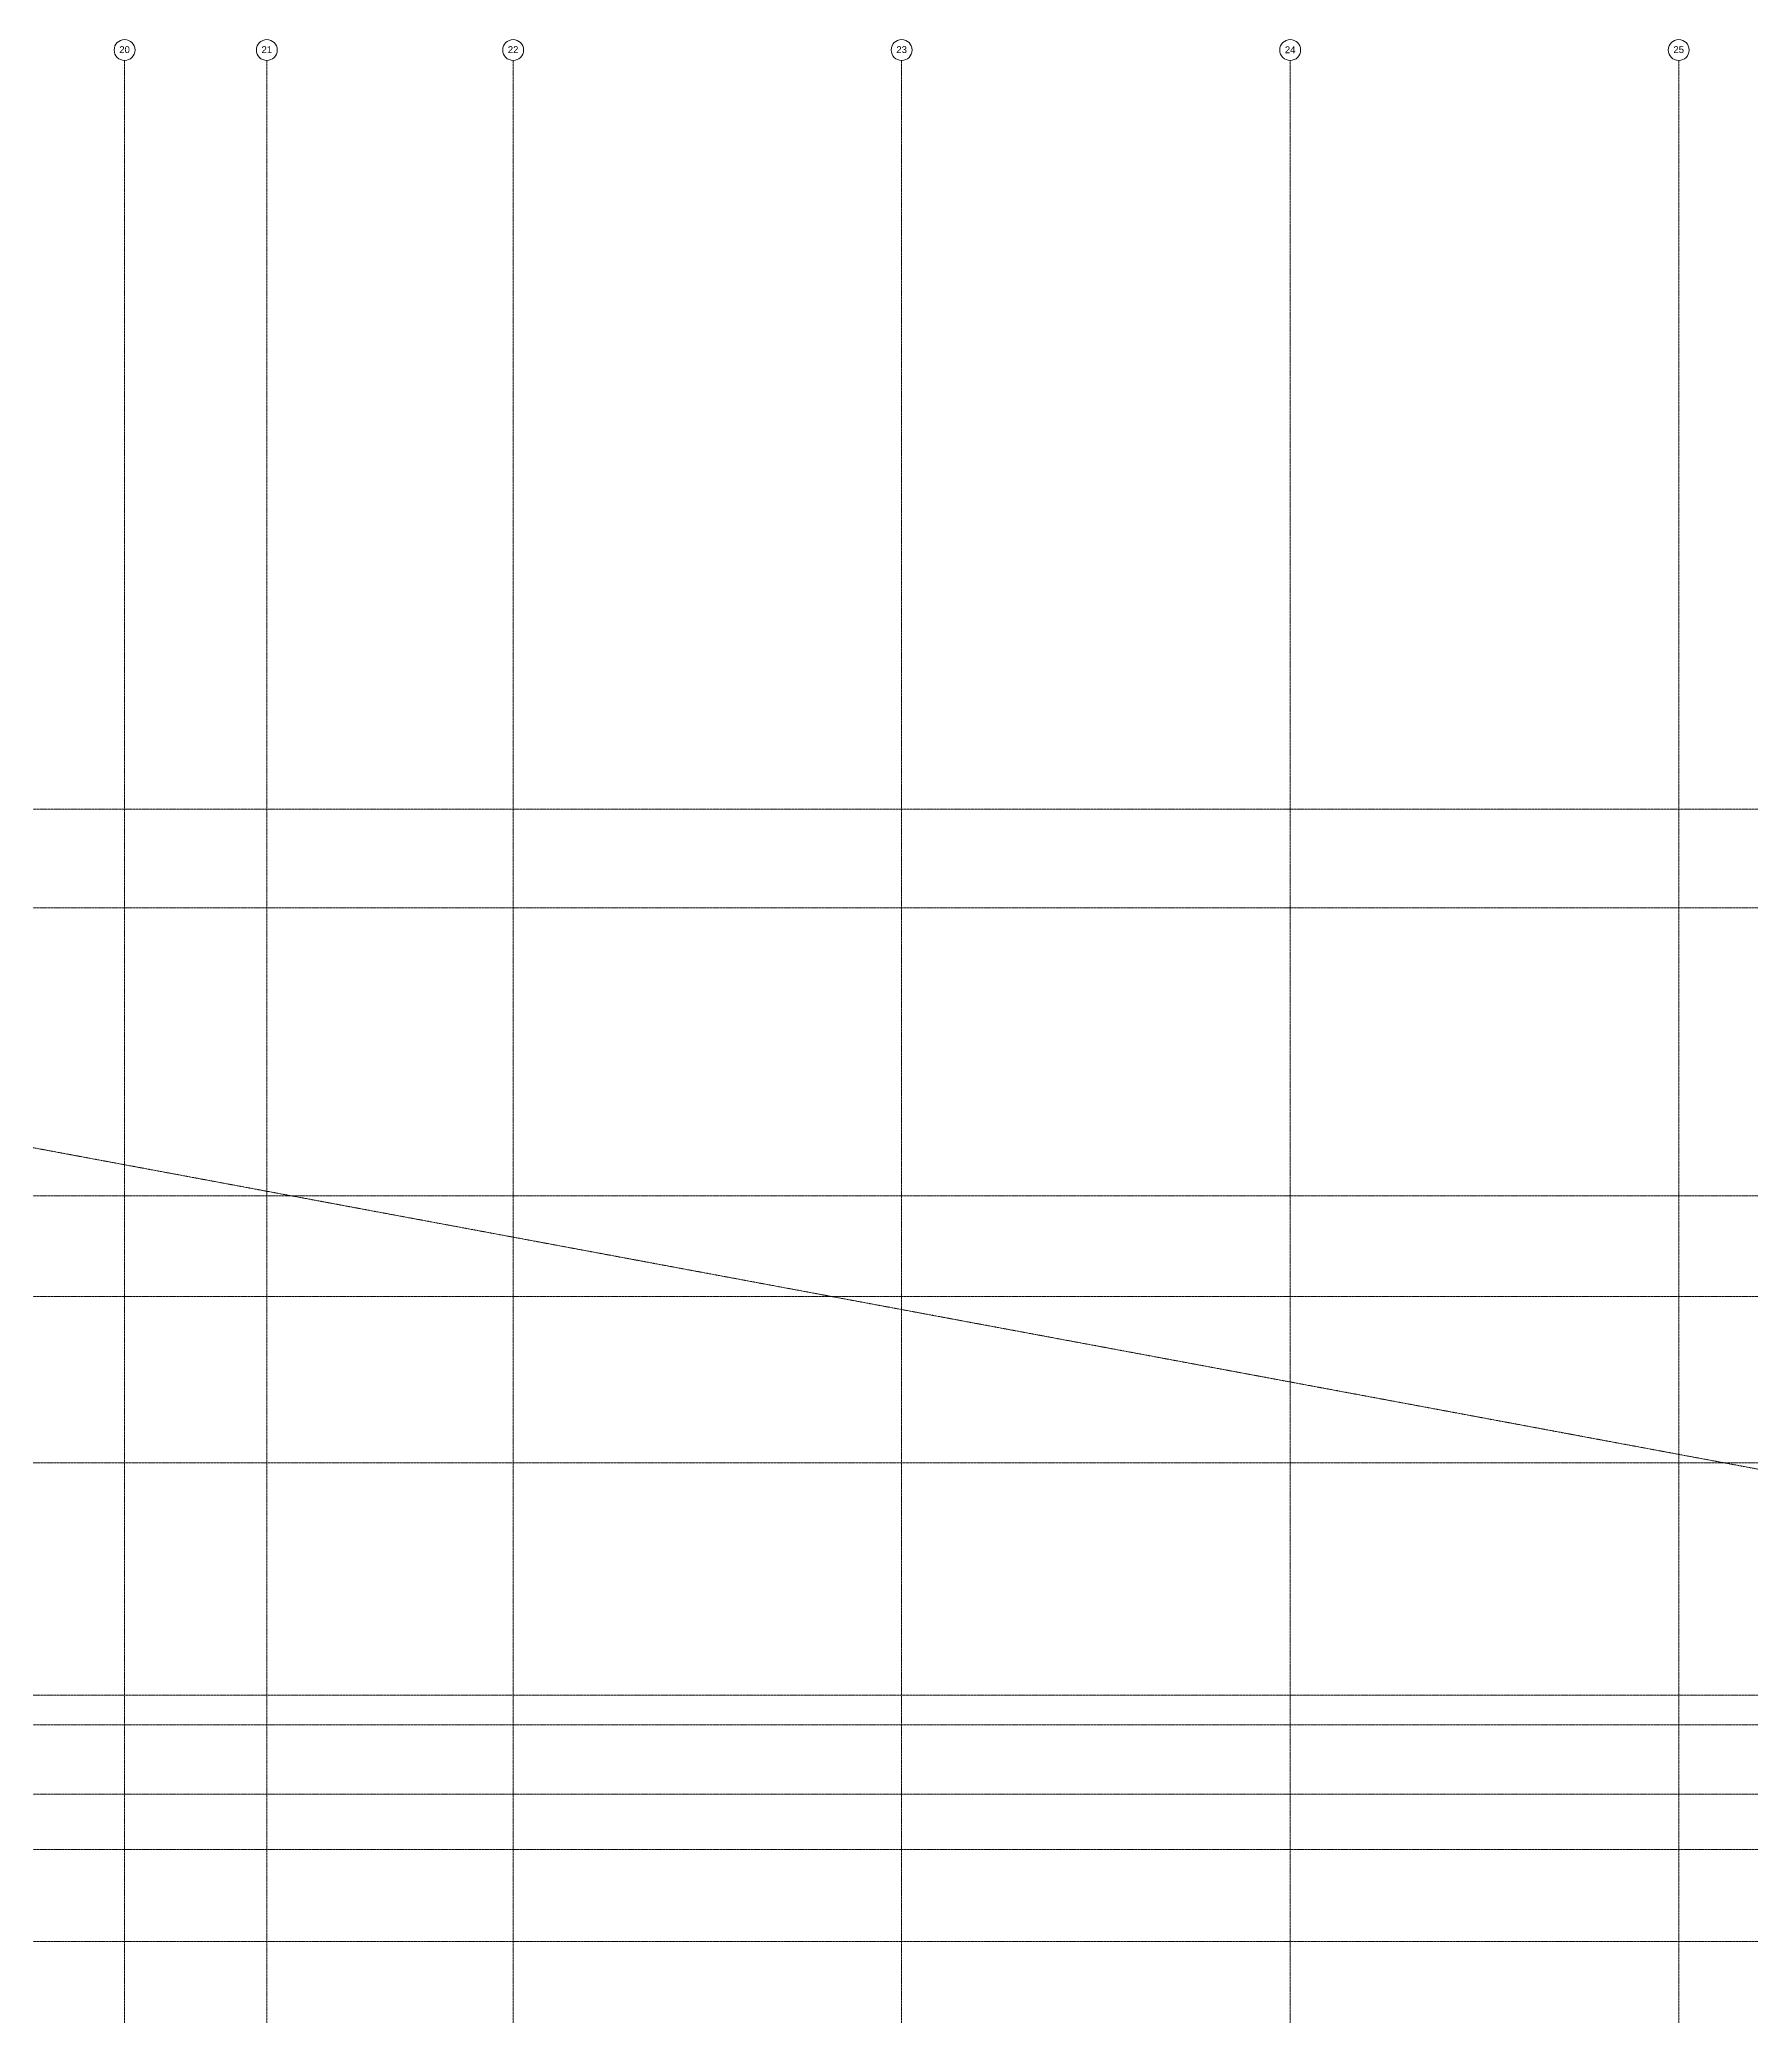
# Model space of a CAD drawing. Header units: inches. Extents: x -3679 to 241, y -496 to 1784.
# Drawn here: x -1733 to -746, y 644 to 1784 of the extents above; entities that cross this region are included whole.
import ezdxf

# ---------------------------------------------------------------- set-up
doc = ezdxf.new("R2010")
doc.units = ezdxf.units.IN
doc.header["$MEASUREMENT"] = 0
doc.linetypes.add('Grid Line', pattern=[0.875, 0.5, -0.125, 0.125, -0.125])
doc.layers.add('S-GRID', color=8, linetype='Continuous', lineweight=9)
doc.layers.add('S-GRID-IDEN', color=8, linetype='Continuous', lineweight=13)
doc.styles.add('Arial', font='arial.ttf', dxfattribs={"height": 3.934132})

# ---------------------------------------------------------------- blocks, each defined once
blk = doc.blocks.new('Grid - 3_16_-139788-ROOF LEVEL')
at = {"layer": 'S-GRID-IDEN'}
blk.add_circle((0, 0), 0.188, dxfattribs=at)

msp = doc.modelspace()

# ---------------------------------------------------------------- linework, layer by layer
at = {"layer": 'S-GRID', "linetype": 'Grid Line'}
for p, q in [((-3580, 1488.3), (228, 778.5)), ((-3666.4, 1340), (228, 1340)), ((-3666.4, 1283), (228, 1283)), ((-3666.4, 1117), (228, 1117)), ((-3666.4, 1059), (228, 1059)), ((228, 963), (-3666.4, 963)), ((228, 829), (-3666.4, 829)), ((-3666.4, 812), (228, 812)), ((-3666.4, 772), (228, 772)), ((-3666.4, 740), (228, 740)), ((-3666.4, 687), (228, 687))]:
    msp.add_line(p, q, dxfattribs=at)

# ---------------------------------------------------------------- block references
at = {"layer": 'S-GRID-IDEN', "xscale": 31.99999999999999, "yscale": 31.99999999999999, "zscale": 31.99999999999999, "rotation": 180}
for p in [(-1684, 1777.7), (-1602, 1777.7), (-1460, 1777.7), (-1236, 1777.7), (-788, 1777.7)]:
    msp.add_blockref('Grid - 3_16_-139788-ROOF LEVEL', p, dxfattribs=at)
at = {"layer": 'S-GRID-IDEN', "xscale": 31.99999999999999, "yscale": 31.99999999999999, "zscale": 31.99999999999999}
msp.add_blockref('Grid - 3_16_-139788-ROOF LEVEL', (-1012, 1777.7), dxfattribs=at)

# ---------------------------------------------------------------- next in the draw order: texts
at = {"layer": 'S-GRID-IDEN', "lineweight": 9, "char_height": 3.93, "width": 7.296, "attachment_point": 2, "line_spacing_factor": 0.938532, "style": 'Arial', "bg_fill": 3, "box_fill_scale": 1.25, "bg_fill_color": 0, "bg_fill_transparency": 0}
for s, insert in [('20', (-1684, 1779.9)), ('21', (-1602, 1779.9)), ('22', (-1460, 1779.9)), ('23', (-1236, 1779.9)), ('24', (-1012, 1779.8)), ('25', (-788, 1779.9))]:
    msp.add_mtext(s, dxfattribs=dict(at, insert=insert))

# ---------------------------------------------------------------- next in the draw order: linework, layer by layer
at = {"layer": 'S-GRID', "linetype": 'Grid Line'}
for p, q in [((-1684, 1771.7), (-1684, -484.3)), ((-1602, 1771.7), (-1602, -484.3)), ((-1460, 1771.7), (-1460, -484.3)), ((-1236, 1771.7), (-1236, -484.3)), ((-1012, -484.3), (-1012, 1771.7)), ((-788, 1771.7), (-788, -484.3))]:
    msp.add_line(p, q, dxfattribs=at)

doc.saveas('drawing.dxf')
